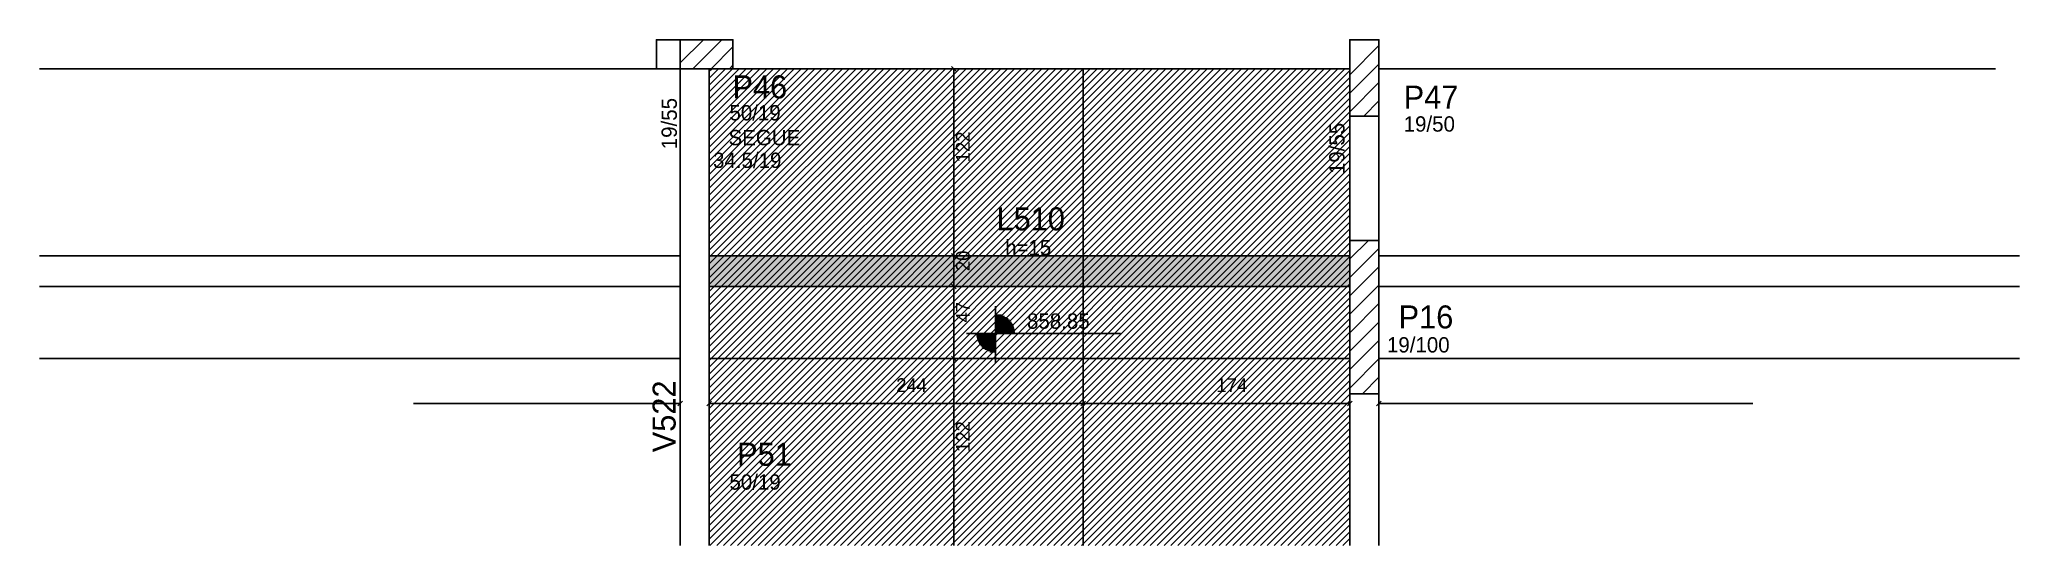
# Model space of a CAD drawing. Header units: metres. Extents: x 5363 to 6655, y 3187 to 3517.
import ezdxf

# ---------------------------------------------------------------- set-up
doc = ezdxf.new("R2010")
doc.units = ezdxf.units.M
for name, color, linetype in [('3', 7, 'Continuous'), ('4', 7, 'Continuous'), ('7', 7, 'Continuous'), ('COTA', 7, 'Continuous'), ('Hachura', 7, 'Continuous'), ('Painéis', 7, 'Continuous'), ('REAPROVEITAMENTO', 7, 'Continuous')]:
    doc.layers.add(name, color=color, linetype=linetype)

msp = doc.modelspace()

# ---------------------------------------------------------------- hatches: boundary and pattern name
at = {"layer": 'Hachura'}
h = msp.add_hatch(color=7, dxfattribs=at)
h.dxf.hatch_style = 1
h.paths.add_polyline_path([(5799.7, 3355.9), (6217.7, 3355.9), (6217.7, 3375.9), (5799.7, 3375.9), (5799.7, 3355.9)])
at = {"layer": 'REAPROVEITAMENTO'}
h = msp.add_hatch(dxfattribs=at)
h.set_pattern_fill('ANSI31')
h.paths.add_polyline_path([(6217.7, 3186.9), (5799.7, 3186.9), (5799.7, 3497.9), (6217.7, 3497.9), (6217.7, 3186.9)])

# ---------------------------------------------------------------- linework, layer by layer
at = {"layer": '3', "color": 3, "lineweight": 25}
for p, q in [((5780.7, 3501.7), (5795.9, 3516.9)), ((5789, 3497.9), (5808, 3516.9)), ((5801, 3497.9), (5815.2, 3512.2)), ((6217.7, 3494), (6236.7, 3513)), ((5780.7, 3497.9), (5780.7, 3186.9)), ((5799.7, 3497.9), (5799.7, 3186.9)), ((5813, 3497.9), (5815.2, 3500.2)), ((6217.7, 3481.9), (6236.7, 3500.9)), ((6217.7, 3469.9), (6236.7, 3488.9)), ((6226.8, 3466.9), (6236.7, 3476.9)), ((6217.7, 3373.8), (6229.9, 3385.9)), ((6217.7, 3385.8), (6217.9, 3385.9)), ((6217.7, 3361.7), (6236.7, 3380.7)), ((6217.7, 3349.7), (6236.7, 3368.7)), ((6217.7, 3337.7), (6236.7, 3356.7)), ((5986.6, 3306.1), (5986.6, 3343)), ((5986.6, 3337.7), (5986.6, 3312.7)), ((5986.6, 3337.1), (5990.5, 3337.1)), ((5986.6, 3336.3), (5992.4, 3336.3)), ((5986.6, 3335.5), (5993.7, 3335.5)), ((5986.6, 3334.7), (5994.8, 3334.7)), ((5986.6, 3334), (5995.6, 3334)), ((6217.7, 3325.7), (6236.7, 3344.7)), ((5967.6, 3325.2), (6068, 3325.2)), ((5974.1, 3325.2), (5999.1, 3325.2)), ((5986.6, 3324.4), (5974.1, 3324.4)), ((5986.6, 3323.6), (5974.2, 3323.6)), ((5986.6, 3322.9), (5974.4, 3322.9)), ((5986.6, 3322.1), (5974.6, 3322.1)), ((5986.6, 3321.3), (5974.8, 3321.3)), ((5986.6, 3320.5), (5975.1, 3320.5)), ((5986.6, 3333.2), (5996.3, 3333.2)), ((5986.6, 3332.4), (5996.9, 3332.4)), ((5986.6, 3331.6), (5997.4, 3331.6)), ((5986.6, 3330.8), (5997.8, 3330.8)), ((5986.6, 3330), (5998.2, 3330)), ((5986.6, 3329.2), (5998.5, 3329.2)), ((5986.6, 3328.4), (5998.7, 3328.4)), ((5986.6, 3327.6), (5998.9, 3327.6)), ((5986.6, 3326.8), (5999, 3326.8)), ((5986.6, 3326), (5999.1, 3326)), ((6217.7, 3313.6), (6236.7, 3332.6)), ((6217.7, 3301.6), (6236.7, 3320.6)), ((5986.6, 3319.7), (5975.4, 3319.7)), ((5986.6, 3318.9), (5975.9, 3318.9)), ((5986.6, 3318.1), (5976.4, 3318.1)), ((5986.6, 3317.3), (5977, 3317.3)), ((5986.6, 3316.5), (5977.7, 3316.5)), ((5986.6, 3315.7), (5978.5, 3315.7)), ((5986.6, 3314.9), (5979.6, 3314.9)), ((5986.6, 3314.1), (5980.9, 3314.1)), ((5986.6, 3313.3), (5982.8, 3313.3)), ((6217.7, 3289.6), (6236.7, 3308.6)), ((6226.1, 3285.9), (6236.7, 3296.6))]:
    msp.add_line(p, q, dxfattribs=at)
for points in [[(5362.7, 3497.9), (5765.2, 3497.9)], [(5815.2, 3497.9), (6217.7, 3497.9)], [(6236.7, 3497.9), (6639.2, 3497.9)], [(6217.7, 3466.9), (6217.7, 3385.9)], [(6236.7, 3385.9), (6236.7, 3466.9)], [(6217.7, 3285.9), (6217.7, 3186.9)], [(6236.7, 3186.9), (6236.7, 3285.9)]]:
    msp.add_lwpolyline(points, dxfattribs=at)
at = {"layer": '7', "color": 7, "lineweight": 25}
for points in [[(5765.2, 3497.9), (5815.2, 3497.9), (5815.2, 3516.9), (5765.2, 3516.9), (5765.2, 3497.9)], [(5780.7, 3497.9), (5815.2, 3497.9), (5815.2, 3516.9), (5780.7, 3516.9), (5780.7, 3497.9)], [(6217.7, 3466.9), (6236.7, 3466.9), (6236.7, 3516.9), (6217.7, 3516.9), (6217.7, 3466.9)], [(6217.7, 3285.9), (6236.7, 3285.9), (6236.7, 3385.9), (6217.7, 3385.9), (6217.7, 3285.9)]]:
    msp.add_lwpolyline(points, dxfattribs=at)
at = {"layer": 'COTA', "color": 0, "lineweight": 25}
for p, q in [((5960.8, 3496.4), (5957.8, 3499.4)), ((5957.8, 3377.4), (5960.8, 3374.4)), ((5960.8, 3374.4), (5957.8, 3377.4)), ((5957.8, 3357.4), (5960.8, 3354.4)), ((5960.8, 3354.4), (5957.8, 3357.4)), ((5957.8, 3310.4), (5960.8, 3307.4)), ((5960.8, 3307.4), (5957.8, 3310.4)), ((5779.2, 3278), (5782.2, 3281)), ((5801.2, 3281), (5798.2, 3278)), ((6042.2, 3278), (6045.2, 3281)), ((6045.2, 3281), (6042.2, 3278)), ((6216.2, 3278), (6219.2, 3281)), ((6238.2, 3281), (6235.2, 3278))]:
    msp.add_line(p, q, dxfattribs=at)
at = {"layer": 'COTA', "color": 4, "lineweight": 25}
for p, q in [((5959.3, 3497.9), (5959.3, 3375.9)), ((5959.3, 3375.9), (5959.3, 3355.9)), ((5959.3, 3355.9), (5959.3, 3308.9)), ((5959.3, 3308.9), (5959.3, 3186.9)), ((5606.7, 3279.5), (5780.7, 3279.5)), ((5799.7, 3279.5), (6043.7, 3279.5)), ((6043.7, 3279.5), (6217.7, 3279.5)), ((6236.7, 3279.5), (6480.7, 3279.5))]:
    msp.add_line(p, q, dxfattribs=at)
at = {"layer": 'Painéis', "color": 200, "lineweight": 25}
for p, q in [((6043.7, 3186.9), (6043.7, 3497.9)), ((5362.7, 3375.9), (5780.7, 3375.9)), ((5799.7, 3375.9), (6217.7, 3375.9)), ((6236.7, 3375.9), (6654.7, 3375.9)), ((5362.7, 3355.9), (5780.7, 3355.9)), ((5799.7, 3355.9), (6217.7, 3355.9)), ((6236.7, 3355.9), (6654.7, 3355.9)), ((5362.7, 3308.9), (5780.7, 3308.9)), ((5799.7, 3308.9), (6217.7, 3308.9)), ((6236.7, 3308.9), (6654.7, 3308.9))]:
    msp.add_line(p, q, dxfattribs=at)

# ---------------------------------------------------------------- texts
at = {"layer": '3', "color": 3, "lineweight": 25}
for p in [(5778.6, 3445.4), (6214.3, 3429.2)]:
    msp.add_text('19/55', height=10, rotation=90, dxfattribs=at).set_placement(p)
for s, p in [('50/19', (5812.9, 3464.2)), ('19/50', (6252.9, 3456.9)), ('SEGUE', (5812.3, 3448)), ('34.5/19', (5802.2, 3433.2)), ('h=15', (5992.8, 3376.3)), ('858.85', (6007.1, 3328.3)), ('19/100', (6242, 3312.8)), ('50/19', (5812.9, 3223.3))]:
    msp.add_text(s, height=10, dxfattribs=at).set_placement(p)
at = {"layer": '4', "color": 4, "lineweight": 25}
for s, p in [('P46', (5814.9, 3478.6)), ('P47', (6252.9, 3471.9)), ('L510', (5987.2, 3392.5)), ('P16', (6249.6, 3328.5)), ('P51', (5817.9, 3238.9))]:
    msp.add_text(s, height=15, dxfattribs=at).set_placement(p)
msp.add_text('V522', height=15, rotation=90, dxfattribs=at).set_placement((5777.8, 3247.7))
at = {"layer": 'COTA', "color": 240, "lineweight": 25}
for s, p in [('122', (5969.7, 3436.9)), ('20', (5969.7, 3365.9)), ('47', (5969.7, 3332.4)), ('122', (5969.7, 3247.9))]:
    msp.add_text(s, height=9, rotation=90, dxfattribs=at).set_placement(p)
for s, p in [('244', (5921.7, 3287)), ('174', (6130.7, 3287))]:
    msp.add_text(s, height=9, dxfattribs=at).set_placement(p)

doc.saveas('drawing.dxf')
